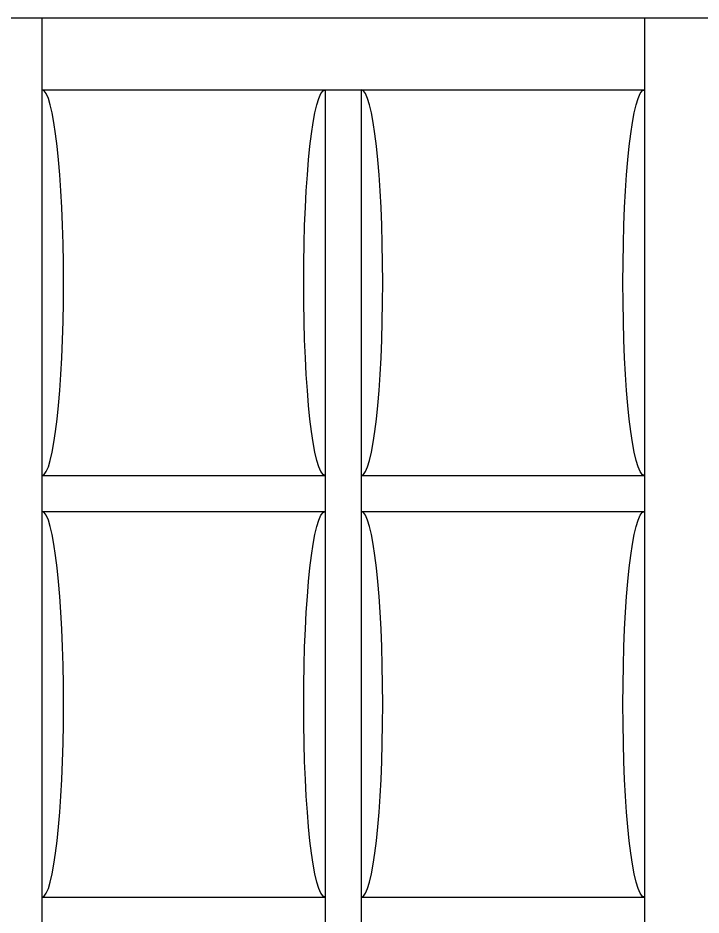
# Model space of a CAD drawing. Header units: millimetres. Extents: x 3409 to 3822, y 896 to 1108.
# Drawn here: x 3419.866 to 3420.818, y 1036.378 to 1037.628 of the extents above; entities that cross this region are included whole.
import ezdxf

# ---------------------------------------------------------------- set-up
doc = ezdxf.new("R2010")
doc.units = ezdxf.units.MM
doc.layers.add('a-epipla', color=8, linetype='Continuous')

msp = doc.modelspace()

# ---------------------------------------------------------------- linework, layer by layer
at = {"layer": 'a-epipla'}
for p, q in [((3418.8692, 1037.6276), (3421.7692, 1037.6276)), ((3419.8992, 1037.6276), (3419.8992, 1035.0776)), ((3420.7392, 1037.6276), (3420.7392, 1035.0776)), ((3419.8992, 1037.5276), (3420.7392, 1037.5276)), ((3420.2941, 1037.5276), (3420.2941, 1035.2276)), ((3420.3442, 1037.5276), (3420.3442, 1035.2276)), ((3419.8992, 1036.9901), (3420.2942, 1036.9901)), ((3420.3442, 1036.9901), (3420.7392, 1036.9901)), ((3419.8992, 1036.9401), (3420.2942, 1036.9401)), ((3420.3442, 1036.9401), (3420.7392, 1036.9401)), ((3419.8992, 1036.4026), (3420.2942, 1036.4026)), ((3420.3442, 1036.4026), (3420.7392, 1036.4026))]:
    msp.add_line(p, q, dxfattribs=at)
for centre in [(3419.8992, 1037.2588), (3420.3443, 1037.2588), (3419.8992, 1036.6713), (3420.3443, 1036.6713)]:
    msp.add_ellipse(centre, major_axis=(0, 0.2688), ratio=0.111628, start_param=3.141593, end_param=6.283185, dxfattribs=at)
at = {"layer": 'a-epipla', "extrusion": (0, 0, -1)}
for centre in [(3420.2941, 1037.2588), (3420.7392, 1037.2588), (3420.2941, 1036.6713), (3420.7392, 1036.6713)]:
    msp.add_ellipse(centre, major_axis=(0, 0.2688), ratio=0.111628, start_param=3.141593, end_param=6.283185, dxfattribs=at)

doc.saveas('drawing.dxf')
